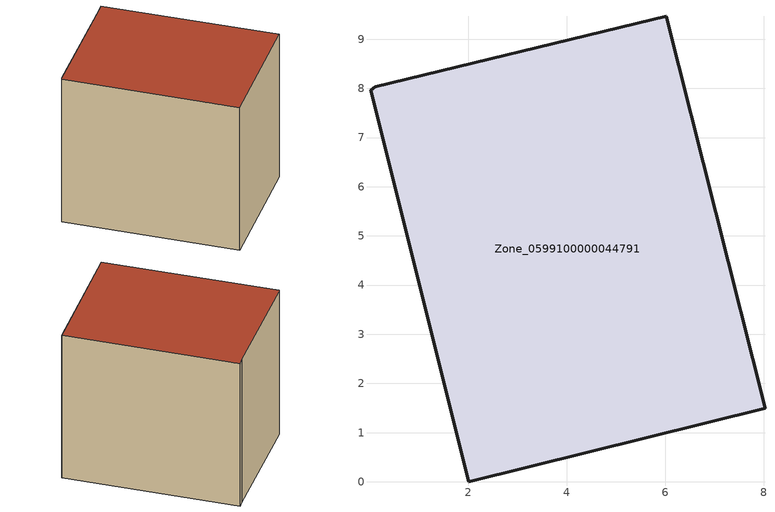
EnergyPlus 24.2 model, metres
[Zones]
Zone_0599100000044791
 floor ground (C_G): 5.72,9.39 6.02,9.47 8.03,1.5 2.01,0 0.01,7.96 0.11,8.03 z0
 wall outside (C_F): 0.11,8.03 0.01,7.96 2.01,0 8.03,1.5 6.02,9.47 5.72,9.39 0.11,8.03 z0:7.53
 roof outside (C_R): 6.02,9.47 5.72,9.39 0.11,8.03 0.01,7.96 2.01,0 8.03,1.5 z7.53
[BUILDING]
Pand.0599100000044791: North Axis=0; Terrain=City; Loads Convergence Tolerance Value=0.04; Temperature Convergence Tolerance Value=0.4; Solar Distribution=FullExterior; Maximum Number of Warmup Days=25; Minimum Number of Warmup Days=1
[Site:Location]
Rotterdam.The.Hague.AP_ZH_NLD Design_Conditions: Latitude=51.96; Longitude=4.45; Time Zone=1; Elevation=-4.5
[SITE:GROUNDTEMPERATURE:BUILDINGSURFACE]
18, 18, 18, 18, 18, 18, 18, 18, 18, 18, 18, 18
[MATERIAL] Thermal Absorptance=0.9; Solar Absorptance=0.7; Visible Absorptance=0.7
Name | Roughness | Thickness | Conductivity | Density | Specific Heat
G.TI.1946-1964 | MediumSmooth | 0.15 | 1 | 540 | 1210
F.TI.1946-1964 | Rough | 0.3 | 0.857143 | 1920 | 840
R.TI.1946-1964 | MediumRough | 0.2 | 0.277778 | 1500 | 1000
[CONSTRUCTION]
C_G: G.TI.1946-1964
C_F: F.TI.1946-1964
C_R: R.TI.1946-1964
[ZONE]
Zone_0599100000044791: Type=1; Multiplier=1; Ceiling Height=Autocalculate; Volume=Autocalculate; Floor Area=autocalculate; Part of Total Floor Area=Yes
[ZONEINFILTRATION:DESIGNFLOWRATE]
Infil_Zone_0599100000044791: Zone or ZoneList or Space or SpaceList=Zone_0599100000044791; Schedule=AlwaysOn; Design Flow Rate Calculation Method=Flow/Area; Flow Rate per Floor Area=0.003; Constant Term Coefficient=1; Temperature Term Coefficient=0; Velocity Term Coefficient=0; Velocity Squared Term Coefficient=0
[HVACTEMPLATE:ZONE:IDEALLOADSAIRSYSTEM]
Zone_0599100000044791: Maximum Heating Supply Air Temperature=50; Minimum Cooling Supply Air Temperature=13; Maximum Heating Supply Air Humidity Ratio=0.0156; Minimum Cooling Supply Air Humidity Ratio=0.0077; Heating Limit=NoLimit; Cooling Limit=NoLimit; Dehumidification Control Type=ConstantSensibleHeatRatio; Cooling Sensible Heat Ratio=0.7; Dehumidification Setpoint=60; Humidification Control Type=None; Humidification Setpoint=30; Outdoor Air Method=None; Outdoor Air Flow Rate per Person=0.00944; Outdoor Air Flow Rate per Zone Floor Area=0; Outdoor Air Flow Rate per Zone=0; Demand Controlled Ventilation Type=None; Outdoor Air Economizer Type=NoEconomizer; Heat Recovery Type=None; Sensible Heat Recovery Effectiveness=0.7; Latent Heat Recovery Effectiveness=0.65
[ZONECONTROL:THERMOSTAT]
ThermostatControl_Zone_0599100000044791: Zone or ZoneList=Zone_0599100000044791; Control Type Schedule=DualSetpointControlType; Control 1=Thermostat_Zone_0599100000044791; Temperature Difference Between Cutout And Setpoint=0
[THERMOSTATSETPOINT:DUALSETPOINT]
Thermostat_Zone_0599100000044791: Heating Setpoint Temperature Schedule=HeatingSetpoint_Zone_0599100000044791; Cooling Setpoint Temperature Schedule=CoolingSetpoint_Zone_0599100000044791
[SCHEDULE:COMPACT]
HeatingSetpoint_Zone_0599100000044791: Through: 12/31, For: AllDays, Until: 24:00, 21
CoolingSetpoint_Zone_0599100000044791: Through: 12/31, For: AllDays, Until: 24:00, 24
DualSetpointControlType: Through: 12/31, For: AllDays, Until: 24:00, 4
AlwaysOn: Through: 12/31, For: AllDays, Until: 24:00, 1
